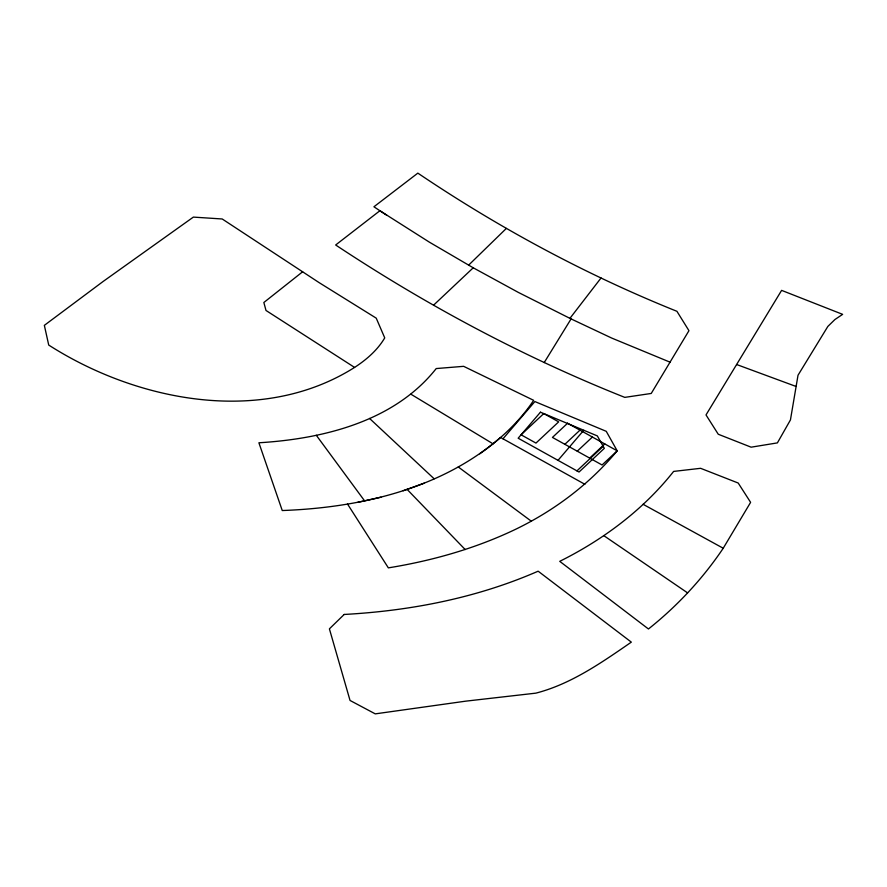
<?xml version="1.0" encoding="UTF-8"?>
<svg xmlns="http://www.w3.org/2000/svg" width="887" height="887" viewBox="0 0 887 887"><rect width="100%" height="100%" fill="white"/><g stroke="black" fill="none" stroke-linecap="round" stroke-linejoin="round"><path stroke-width="1.33" d="M796.116 386.477L798.012 375.245L827.87 326.405L834.944 319.508L842.65 314.353L781.613 290.371L706.008 414.928L718.259 434.242L751.123 447.181L777.4 442.89L790.439 419.939L796.116 386.477L736.642 364.524M386.865 215.33L373.926 206.782L417.844 173.131C499.115 227.97 585.941 274.737 676.925 311.304L688.955 330.685L651.235 393.451L624.781 397.376C523.385 357.029 426.603 305.239 335.663 244.989L379.902 210.74L429.363 242.151L473.237 267.796L518.296 292.388L571.073 318.921L544.186 362.606M723.227 548.244C702.681 578.801 677.258 606.065 648.452 628.983L559.73 561.338C603.282 539.651 643.352 509.748 673.621 471.418L700.619 468.314L738.206 483.038L750.613 502.352L723.227 548.244L643.086 504.293M601.053 277.964L569.92 318.366L611.72 338.069L670.029 362.162M502.973 438.799L534.861 401.556L606.253 431.326L617.197 450.829C589.733 483.892 555.018 510.047 516.5 528.863C476.075 548.343 432.579 560.695 388.351 567.868L347.504 504.027M558.012 460.342L583.779 430.25M468.669 265.102L506.344 228.425M433.654 305.095L473.237 267.796M564.853 444.309L579.976 430.151M577.26 451.195L592.383 437.047M589.667 458.091L604.801 443.932M576.938 470.864L603.182 446.305M302.644 271.777L263.849 302.5L266 310.472L354.578 367.418C366.475 359.678 377.441 350.221 384.736 337.892L376.232 318.156L319.143 282.643L222.205 218.978L193.366 217.104L103.08 281.501L44.35 325.352L48.718 345.054C136.642 401.356 261.743 426.203 354.578 367.418M479.69 453.845C500.501 439.187 519.472 421.591 533.652 400.325L463.635 366.331L436.216 368.56C394.416 421.436 323.234 438.877 258.893 442.779L282.254 510.535C359.501 507.719 440.761 489.203 500.545 437.446L584.877 484.291M403.186 490.755L424.174 483.193M357.771 502.33L380.989 497.219M410.925 394.216L493.039 443.833M603.748 535.604L687.58 592.871M458.28 466.972L531.269 521.168M369.535 418.42L434.153 478.792M407.089 489.358L465.198 549.563M316.293 435.273L364.557 500.811M540.449 412.189L518.163 438.211L579.034 472.028L604.324 448.356L597.339 435.916L540.449 412.189M344.189 614.458L329.399 628.85L350.043 700.464L375.256 713.869L465.719 701.162L535.848 693.146C571.017 684.121 601.73 662.534 631.333 642.133L538.143 571.184C476.929 597.938 410.681 610.81 344.189 614.458M543.775 413.575L521.079 434.807L535.97 443.079L558.666 421.846L543.775 413.575M567.569 423.254L552.446 437.413L602.073 464.988L617.208 450.829L567.569 423.254"/></g></svg>
